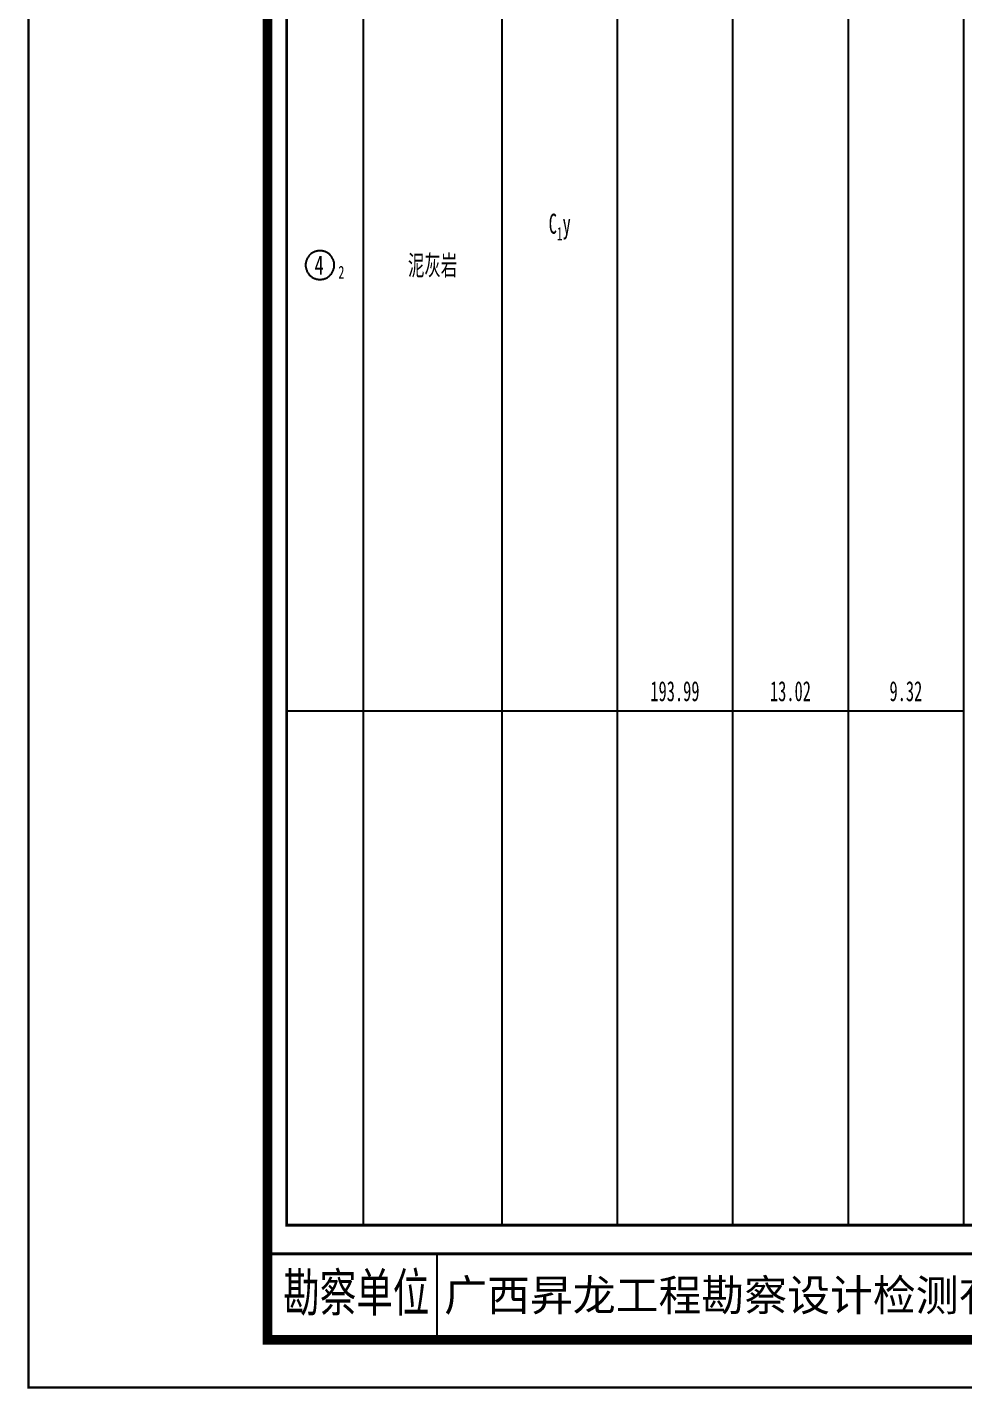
# Model space of a CAD drawing. Header units: millimetres. Extents: x 1264 to 9491, y 619 to 916.
# Drawn here: x 2377.8 to 2475.7, y 618.8 to 761.2 of the extents above; entities that cross this region are included whole.
import ezdxf
from ezdxf.enums import TextEntityAlignment as Align

# ---------------------------------------------------------------- set-up
doc = ezdxf.new("R2010")
doc.units = ezdxf.units.MM
doc.layers.add('GICAD_POU_TEXTS', color=7, linetype='Continuous')
doc.styles.add('HT', font='simhei.ttf')
doc.styles.add('LZ_FONT', font='simfang_0.ttf', dxfattribs={"width": 0.7, "height": 8})
doc.styles.add('成果图图块', font='simfang_0.ttf', dxfattribs={"height": 2.5})
doc.styles.add('成果图表体', font='simfang_0.ttf', dxfattribs={"width": 0.6, "height": 2.1})

# ---------------------------------------------------------------- blocks, each defined once
blk = doc.blocks.new('ZZT_DCBH_Y1.dwg8', base_point=(0.51, 0))
at = {"color": 7}
blk.add_polyline3d([(-1.52, 0.02, 0), (-1.52, -0.06, 0), (-1.52, -0.13, 0), (-1.51, -0.2, 0), (-1.5, -0.28, 0), (-1.48, -0.35, 0), (-1.46, -0.42, 0), (-1.44, -0.49, 0), (-1.41, -0.56, 0), (-1.38, -0.63, 0), (-1.35, -0.69, 0), (-1.31, -0.76, 0), (-1.27, -0.82, 0), (-1.23, -0.88, 0), (-1.18, -0.94, 0), (-1.14, -0.99, 0), (-1.09, -1.04, 0), (-1.03, -1.1, 0), (-0.98, -1.14, 0), (-0.92, -1.19, 0), (-0.86, -1.23, 0), (-0.8, -1.27, 0), (-0.73, -1.31, 0), (-0.67, -1.34, 0), (-0.6, -1.37, 0), (-0.53, -1.4, 0), (-0.46, -1.42, 0), (-0.39, -1.44, 0), (-0.32, -1.46, 0), (-0.25, -1.47, 0), (-0.17, -1.48, 0), (-0.1, -1.48, 0), (-0.02, -1.48, 0), (0.05, -1.48, 0), (0.12, -1.48, 0), (0.2, -1.47, 0), (0.27, -1.46, 0), (0.34, -1.44, 0), (0.41, -1.42, 0), (0.48, -1.4, 0), (0.55, -1.37, 0), (0.62, -1.34, 0), (0.68, -1.31, 0), (0.75, -1.27, 0), (0.81, -1.23, 0), (0.87, -1.19, 0), (0.93, -1.14, 0), (0.98, -1.1, 0), (1.04, -1.04, 0), (1.09, -0.99, 0), (1.13, -0.94, 0), (1.18, -0.88, 0), (1.22, -0.82, 0), (1.26, -0.76, 0), (1.3, -0.69, 0), (1.33, -0.63, 0), (1.36, -0.56, 0), (1.39, -0.49, 0), (1.41, -0.42, 0), (1.43, -0.35, 0), (1.45, -0.28, 0), (1.46, -0.2, 0), (1.47, -0.13, 0), (1.47, -0.06, 0), (1.48, 0.02, 0), (1.47, 0.09, 0), (1.47, 0.16, 0), (1.46, 0.24, 0), (1.45, 0.31, 0), (1.43, 0.38, 0), (1.41, 0.45, 0), (1.39, 0.52, 0), (1.36, 0.59, 0), (1.33, 0.66, 0), (1.3, 0.72, 0), (1.26, 0.79, 0), (1.22, 0.85, 0), (1.18, 0.91, 0), (1.13, 0.97, 0), (1.09, 1.02, 0), (1.04, 1.08, 0), (0.98, 1.13, 0), (0.93, 1.18, 0), (0.87, 1.22, 0), (0.81, 1.26, 0), (0.75, 1.3, 0), (0.68, 1.34, 0), (0.62, 1.37, 0), (0.55, 1.4, 0), (0.48, 1.43, 0), (0.41, 1.45, 0), (0.34, 1.47, 0), (0.27, 1.49, 0), (0.2, 1.5, 0), (0.12, 1.51, 0), (0.05, 1.51, 0), (-0.02, 1.52, 0), (-0.1, 1.51, 0), (-0.17, 1.51, 0), (-0.25, 1.5, 0), (-0.32, 1.49, 0), (-0.39, 1.47, 0), (-0.46, 1.45, 0), (-0.53, 1.43, 0), (-0.6, 1.4, 0), (-0.67, 1.37, 0), (-0.73, 1.34, 0), (-0.8, 1.3, 0), (-0.86, 1.26, 0), (-0.92, 1.22, 0), (-0.98, 1.18, 0), (-1.03, 1.13, 0), (-1.09, 1.08, 0), (-1.14, 1.02, 0), (-1.18, 0.97, 0), (-1.23, 0.91, 0), (-1.27, 0.85, 0), (-1.31, 0.79, 0), (-1.35, 0.72, 0), (-1.38, 0.66, 0), (-1.41, 0.59, 0), (-1.44, 0.52, 0), (-1.46, 0.45, 0), (-1.48, 0.38, 0), (-1.5, 0.31, 0), (-1.51, 0.24, 0), (-1.52, 0.16, 0), (-1.52, 0.09, 0), (-1.52, 0.02, 0)], dxfattribs=at)
at = {"layer": 'GICAD_POU_TEXTS', "color": 7, "style": '成果图图块', "width": 0.7}
blk.add_text('4', height=2, dxfattribs=at).set_placement((-0.11, -0.99), align=Align.CENTER)
blk.add_text('2', height=1.33, dxfattribs=at).set_placement((1.9, -1.39))
blk = doc.blocks.new('柱状图图框模板-(昇龙标准).dwg5', base_point=(27, 229))
blk.add_line((42.74, 4.95), (42.74, 13.95))
blk.add_line((42.74, 4.95), (42.74, 13.95))
for points, const_width in [([(0, 0), (210, 0), (210, 297), (0, 297)], 0.25), ([(25, 5), (205, 5), (205, 292), (25, 292)], 1), ([(27, 265), (203, 265), (203, 17), (27, 17)], 0.3)]:
    blk.add_lwpolyline(points, close=True, dxfattribs=dict(const_width=const_width))
at = {"const_width": 0.3}
blk.add_lwpolyline([(25, 14), (205, 14)], dxfattribs=at)
at = {"style": 'LZ_FONT', "width": 0.7}
blk.add_text('勘察单位', height=4, dxfattribs=at).set_placement((26.65, 7.95))
at = {"style": 'HT'}
blk.add_text('广西昇龙工程勘察设计检测有限公司', height=3.2865, dxfattribs=at).set_placement((43.48, 8.02))

msp = doc.modelspace()

# ---------------------------------------------------------------- linework, layer by layer
at = {"color": 0}
for p, q in [((2404.9, 689.69), (2404.9, 782.89)), ((2412.95, 689.69), (2412.95, 782.89)), ((2404.9, 689.69), (2412.95, 689.69))]:
    msp.add_line(p, q, dxfattribs=at)
for points in [[(2404.9, 635.89), (2404.9, 819.89)], [(2412.95, 635.89), (2412.95, 819.89)], [(2412.95, 635.89), (2412.95, 819.89)], [(2427.43, 635.89), (2427.43, 819.89)], [(2427.43, 635.89), (2427.43, 819.89)], [(2439.5, 635.89), (2439.5, 819.89)], [(2439.5, 635.89), (2439.5, 819.89)], [(2451.58, 635.89), (2451.58, 819.89)], [(2451.58, 635.89), (2451.58, 819.89)], [(2463.65, 635.89), (2463.65, 819.89)], [(2463.65, 635.89), (2463.65, 819.89)], [(2475.72, 635.89), (2475.72, 819.89)], [(2475.72, 635.89), (2475.72, 819.89)], [(2427.43, 689.69), (2427.43, 790.89)], [(2439.5, 689.69), (2439.5, 790.89)], [(2412.95, 689.69), (2412.95, 782.89)], [(2427.43, 689.69), (2427.43, 782.89)], [(2439.5, 689.69), (2439.5, 782.89)], [(2451.58, 689.69), (2451.58, 782.89)], [(2451.58, 689.69), (2451.58, 782.89)], [(2463.65, 689.69), (2463.65, 782.89)], [(2463.65, 689.69), (2463.65, 782.89)], [(2475.72, 689.69), (2475.72, 782.89)], [(2412.95, 689.69), (2427.43, 689.69)], [(2427.43, 689.69), (2439.5, 689.69)], [(2439.5, 689.69), (2451.58, 689.69)], [(2451.58, 689.69), (2463.65, 689.69)], [(2463.65, 689.69), (2475.72, 689.69)], [(2404.9, 635.89), (2412.95, 635.89)], [(2412.95, 635.89), (2427.43, 635.89)], [(2427.43, 635.89), (2439.5, 635.89)], [(2439.5, 635.89), (2451.58, 635.89)], [(2451.58, 635.89), (2463.65, 635.89)], [(2463.65, 635.89), (2475.72, 635.89)], [(2475.72, 635.89), (2490.2, 635.89)]]:
    msp.add_lwpolyline(points, dxfattribs=at)

# ---------------------------------------------------------------- block references
for name, p in [('柱状图图框模板-(昇龙标准).dwg5', (2404.9, 847.89)), ('ZZT_DCBH_Y1.dwg8', (2408.92, 736.29))]:
    msp.add_blockref(name, p)

# ---------------------------------------------------------------- texts
at = {"color": 0, "style": '成果图表体', "width": 0.6}
for s, height, p in [('C', 2.1, (2432.31, 739.59)), ('y', 2.1, (2433.76, 739.59)), ('1', 1.4, (2433.18, 738.89)), ('泥灰岩', 2.1, (2417.59, 735.24)), ('193.99', 2.1, (2442.94, 690.69)), ('13.02', 2.1, (2455.45, 690.69)), ('9.32', 2.1, (2467.95, 690.69))]:
    msp.add_text(s, height=height, dxfattribs=at).set_placement(p)

doc.saveas('drawing.dxf')
